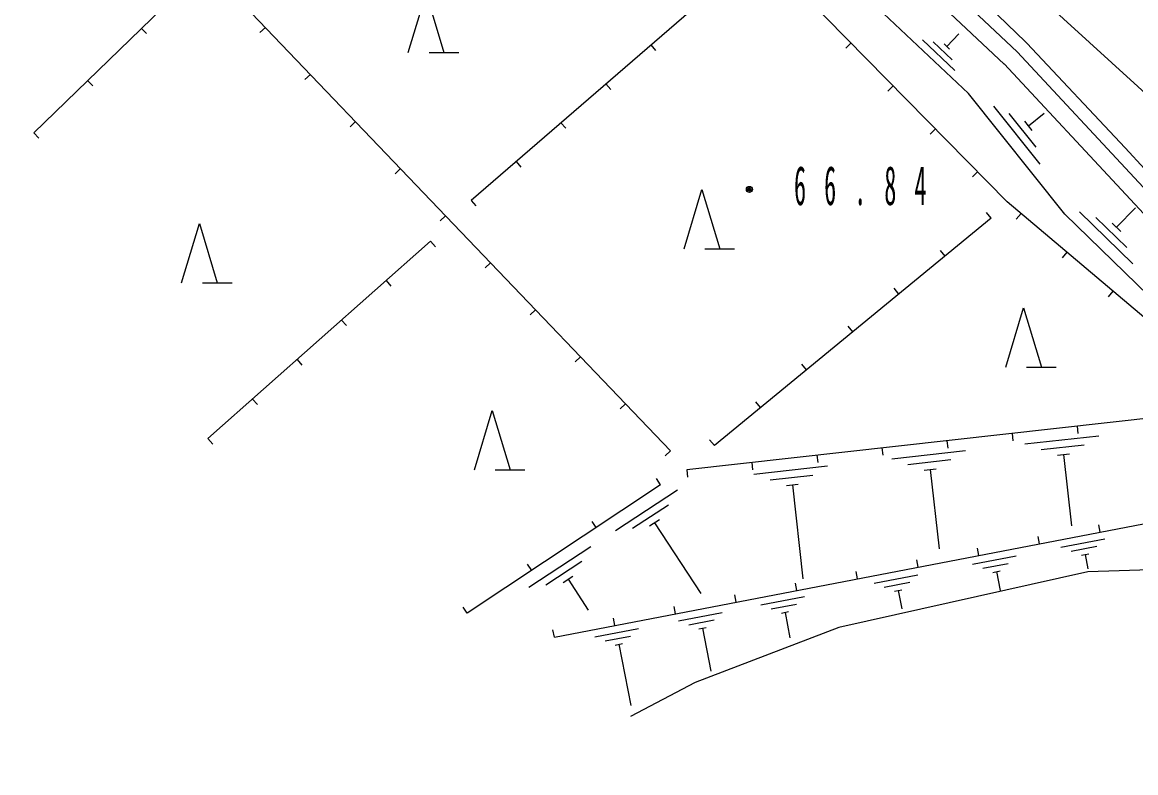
# Model space of a CAD drawing. Units: millimetres, scale not verified. Extents: x 40000 to 680000, y 20000 to 380000.
# Drawn here: x 450969 to 488496, y 245440 to 270732 of the extents above; entities that cross this region are included whole.
import ezdxf

# ---------------------------------------------------------------- set-up
doc = ezdxf.new("R2010")
doc.units = ezdxf.units.MM
doc.header["$LTSCALE"] = 1000
doc.linetypes.add('CHAIN', pattern=[18.5, 12, -1.5, 3.5, -1.5])
doc.layers.add('M-BGD', color=7, linetype='Continuous', lineweight=25)
doc.layers.add('M-BMK', color=2, linetype='CHAIN', lineweight=13)
doc.styles.add('ＭＳ ゴシック', font='')
doc.styles.get('ＭＳ ゴシック').set_extended_font_data('MS Gothic')

msp = doc.modelspace()

# ---------------------------------------------------------------- linework, layer by layer
at = {"layer": 'M-BGD'}
for p, q in [((484167, 264680), (475774, 273207)), ((482860, 268329), (477574, 273323)), ((475178, 272584), (466096, 264729)), ((456791, 272290), (451357, 267008)), ((472817, 256288), (457643, 272141)), ((482594, 272186), (484780, 270070)), ((483014, 271133), (484497, 269741)), ((482602, 270696), (484061, 269323)), ((454979, 270529), (455154, 270350)), ((459161, 270556), (458980, 270383)), ((482128, 269914), (482533, 270343)), ((472151, 269966), (472314, 269777)), ((478899, 270032), (478721, 269857)), ((482399, 269108), (481309, 270139)), ((482309, 269468), (481673, 270069)), ((482219, 269828), (482038, 270000)), ((464679, 269716), (465679, 269716)), ((453168, 268769), (453342, 268590)), ((460678, 268970), (460497, 268798)), ((470637, 268657), (470801, 268467)), ((480322, 268587), (480144, 268411)), ((486108, 264266), (482860, 268329)), ((485271, 265953), (483710, 267906)), ((485139, 266520), (484233, 267652)), ((484881, 267242), (485414, 267668)), ((462195, 267385), (462015, 267212)), ((469124, 267347), (469287, 267158)), ((485006, 267086), (484756, 267398)), ((451357, 267008), (451531, 266829)), ((481745, 267141), (481567, 266965)), ((463713, 265800), (463532, 265627)), ((467610, 266038), (467774, 265849)), ((483168, 265695), (482990, 265520)), ((466096, 264729), (466260, 264540)), ((495475, 255124), (484167, 264680)), ((465230, 264214), (465049, 264042)), ((483626, 264128), (483468, 264321)), ((484629, 264290), (484467, 264099)), ((495475, 255124), (486108, 264266)), ((488394, 262594), (486605, 264340)), ((487849, 263825), (488487, 264479)), ((483626, 264128), (474295, 256467)), ((488193, 263140), (487155, 264152)), ((487992, 263685), (487706, 263965)), ((464731, 263353), (457228, 256704)), ((464731, 263353), (464897, 263166)), ((473975, 263094), (474975, 263094)), ((482071, 262851), (481912, 263045)), ((486178, 262980), (486017, 262789)), ((466747, 262629), (466567, 262456)), ((457038, 261948), (458038, 261948)), ((463231, 262024), (463396, 261837)), ((480516, 261574), (480357, 261768)), ((487728, 261671), (487566, 261480)), ((468265, 261044), (468084, 260871)), ((461730, 260694), (461896, 260507)), ((478961, 260298), (478802, 260491)), ((460229, 259364), (460395, 259177)), ((469782, 259458), (469601, 259286)), ((477405, 259021), (477247, 259214)), ((484815, 259112), (485815, 259112)), ((458729, 258034), (458895, 257847)), ((471299, 257873), (471119, 257700)), ((475850, 257744), (475692, 257937)), ((490904, 257610), (473364, 255652)), ((486519, 257121), (486547, 256872)), ((457228, 256704), (457394, 256517)), ((484326, 256876), (484354, 256627)), ((484762, 256522), (487247, 256799)), ((474295, 256467), (474136, 256660)), ((479941, 256386), (479969, 256138)), ((482134, 256631), (482162, 256383)), ((485311, 256332), (486753, 256493)), ((472817, 256288), (472636, 256115)), ((477749, 256142), (477776, 255893)), ((480271, 256021), (482755, 256298)), ((480820, 255831), (482261, 255991)), ((485861, 256142), (486259, 256186)), ((486060, 256164), (486328, 253761)), ((466907, 255644), (467907, 255644)), ((473364, 255652), (473391, 255404)), ((475556, 255897), (475584, 255649)), ((475625, 255502), (478109, 255780)), ((481370, 255640), (481767, 255685)), ((481569, 255662), (481867, 252988)), ((472480, 255145), (472341, 255354)), ((476174, 255312), (477615, 255473)), ((472480, 255145), (465968, 250814)), ((468901, 250011), (495475, 255124)), ((470959, 253601), (473051, 254970)), ((476724, 255122), (477121, 255166)), ((476923, 255144), (477276, 251978)), ((471536, 253680), (472749, 254473)), ((470309, 253702), (470171, 253910)), ((472112, 253758), (472447, 253977)), ((472279, 253867), (473839, 251483)), ((487299, 253551), (487251, 253796)), ((485254, 253158), (485207, 253403)), ((485976, 253042), (487449, 253325)), ((468042, 251693), (470134, 253061)), ((483210, 252764), (483163, 253010)), ((486321, 252904), (487180, 253070)), ((468618, 251771), (469832, 252565)), ((481166, 252371), (481119, 252616)), ((482994, 252468), (484467, 252751)), ((486665, 252767), (486911, 252814)), ((486788, 252791), (486881, 252308)), ((468139, 252258), (468000, 252466)), ((486880, 252208), (478485, 250330)), ((479122, 251978), (479075, 252223)), ((483339, 252331), (484198, 252496)), ((483684, 252193), (483929, 252241)), ((483806, 252217), (483929, 251579)), ((493836, 252448), (486880, 252208)), ((469195, 251849), (469529, 252068)), ((469362, 251959), (470040, 250923)), ((477078, 251584), (477031, 251830)), ((479677, 251830), (481150, 252113)), ((480022, 251692), (480881, 251858)), ((475034, 251191), (474986, 251436)), ((480367, 251555), (480612, 251602)), ((480489, 251579), (480607, 250969)), ((475864, 251096), (477337, 251379)), ((476208, 250959), (477067, 251124)), ((465968, 250814), (465830, 251022)), ((472990, 250797), (472942, 251043)), ((473087, 250562), (474560, 250845)), ((476553, 250821), (476798, 250868)), ((476676, 250845), (476842, 249981)), ((470267, 250019), (471740, 250302)), ((470945, 250404), (470898, 250650)), ((473432, 250424), (474291, 250590)), ((478485, 250330), (473652, 248485)), ((473776, 250287), (474022, 250334)), ((473899, 250311), (474178, 248859)), ((468901, 250011), (468854, 250256)), ((470612, 249882), (471471, 250047)), ((470956, 249744), (471202, 249792)), ((471079, 249768), (471476, 247707)), ((473652, 248485), (471464, 247338))]:
    msp.add_line(p, q, dxfattribs=at)
for points in [[(482602, 270696), (480409, 272762), (479700, 273444), (478236, 274822), (477538, 275490), (476085, 276856), (475351, 277536), (473851, 278892), (473192, 279478), (469232, 283020), (468609, 283623), (464928, 286897), (464181, 287554), (460417, 290845), (459661, 291493), (455867, 294786), (455104, 295439), (451352, 298752), (450969, 299076)], [(463979, 269716), (464579, 271716), (465179, 269716)], [(511908, 234362), (511154, 236323), (510377, 238206), (509630, 239843), (508836, 241457), (508184, 242696), (507440, 243999), (506711, 245154), (505864, 246392), (504876, 247750), (503773, 249173), (502553, 250628), (501229, 252127), (497987, 255700), (494752, 259273), (491459, 262901), (488139, 266505), (484822, 270025), (484780, 270070)], [(506998, 244038), (505341, 246621), (503483, 249044), (500150, 252900), (496803, 256524), (484497, 269741)], [(506568, 243783), (504932, 246333), (503095, 248728), (499777, 252567), (496365, 256117), (484065, 269327)], [(473275, 263094), (473875, 265094), (474475, 263094)], [(456338, 261948), (456938, 263948), (457538, 261948)], [(484115, 259112), (484715, 261112), (485315, 259112)], [(466207, 255644), (466807, 257644), (467407, 255644)]]:
    msp.add_lwpolyline(points, dxfattribs=at)
for radius in [100, 60, 20]:
    msp.add_circle((475475, 265100), radius, dxfattribs=at)
at = {"layer": 'M-BMK'}
msp.add_line((457263, 297214), (489916, 267335), dxfattribs=at)

# ---------------------------------------------------------------- texts
at = {"layer": 'M-BGD', "insert": (476980, 264550), "char_height": 1320, "attachment_point": 7, "style": 'ＭＳ ゴシック'}
msp.add_mtext('\\T2.51;\\W0.45;66.84', dxfattribs=at)

doc.saveas('drawing.dxf')
